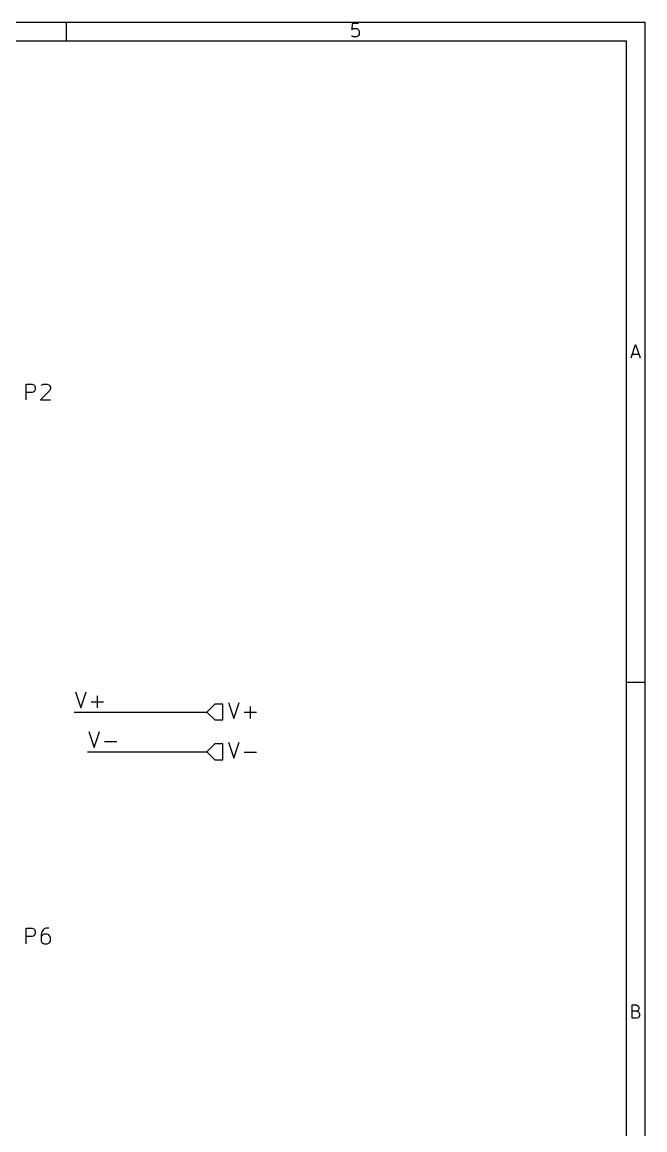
# Model space of a CAD drawing. Extents: x 4000 to 113000, y 4000 to 78670.
# Drawn here: x 89545 to 113000, y 36923 to 78670 of the extents above; entities that cross this region are included whole.
import ezdxf

# ---------------------------------------------------------------- set-up
doc = ezdxf.new("R2010")
doc.units = 0
doc.layers.add('BLACK', color=1, linetype='CONTINUOUS')

msp = doc.modelspace()

# ---------------------------------------------------------------- linework, layer by layer
at = {"layer": 'BLACK'}
for p, q in [((4000, 78670), (113000, 78670)), ((91200, 78670), (91200, 77970)), ((101980, 78620), (101960, 78380)), ((102220, 78620), (101980, 78620)), ((113000, 78670), (113000, 4000)), ((101960, 78380), (101980, 78400)), ((101980, 78140), (101960, 78170)), ((101980, 78400), (102030, 78430)), ((102030, 78120), (101980, 78140)), ((102030, 78430), (102150, 78430)), ((102150, 78120), (102030, 78120)), ((102150, 78430), (102190, 78400)), ((102190, 78140), (102150, 78120)), ((102190, 78400), (102220, 78380)), ((102220, 78170), (102190, 78140)), ((102220, 78380), (102240, 78330)), ((102240, 78210), (102220, 78170)), ((102240, 78330), (102240, 78210)), ((4700, 77970), (112300, 77970)), ((112300, 77970), (112300, 4700)), ((112490, 66020), (112650, 66520)), ((112650, 66520), (112820, 66020)), ((112540, 66160), (112770, 66160)), ((89690, 64430), (89690, 65030)), ((89690, 65030), (89920, 65030)), ((89920, 64710), (89690, 64710)), ((89920, 65030), (89980, 65000)), ((89980, 64740), (89920, 64710)), ((89980, 65000), (90010, 64970)), ((90010, 64770), (89980, 64740)), ((90010, 64970), (90040, 64910)), ((90040, 64830), (90010, 64770)), ((90040, 64910), (90040, 64830)), ((90580, 64770), (90240, 64430)), ((90260, 64970), (90290, 65000)), ((90290, 65000), (90350, 65030)), ((90350, 65030), (90490, 65030)), ((90490, 65030), (90550, 65000)), ((90550, 65000), (90580, 64970)), ((90580, 64970), (90610, 64910)), ((90610, 64860), (90580, 64770)), ((90610, 64910), (90610, 64860)), ((90240, 64430), (90610, 64430)), ((113000, 53780), (112300, 53780)), ((91560, 53430), (91760, 52830)), ((91760, 52830), (91960, 53430)), ((92150, 53060), (92610, 53060)), ((92380, 52830), (92380, 53280)), ((97320, 53030), (97520, 52430)), ((97520, 52430), (97720, 53030)), ((91500, 52670), (96500, 52670)), ((96800, 52970), (96500, 52670)), ((96500, 52670), (96800, 52370)), ((97100, 52970), (96800, 52970)), ((97100, 52370), (97100, 52970)), ((97910, 52660), (98370, 52660)), ((98140, 52430), (98140, 52880)), ((96800, 52370), (97100, 52370)), ((92060, 51930), (92260, 51330)), ((92260, 51330), (92460, 51930)), ((92650, 51560), (93110, 51560)), ((96800, 51470), (96500, 51170)), ((97100, 51470), (96800, 51470)), ((97100, 50870), (97100, 51470)), ((97320, 51530), (97520, 50930)), ((97520, 50930), (97720, 51530)), ((92000, 51170), (96500, 51170)), ((96500, 51170), (96800, 50870)), ((97910, 51160), (98370, 51160)), ((96800, 50870), (97100, 50870)), ((89690, 43930), (89690, 44530)), ((89690, 44530), (89920, 44530)), ((89920, 44530), (89980, 44500)), ((89980, 44500), (90010, 44470)), ((90010, 44270), (89980, 44240)), ((90010, 44470), (90040, 44410)), ((90040, 44330), (90010, 44270)), ((90040, 44410), (90040, 44330)), ((90290, 44380), (90260, 44270)), ((90260, 44270), (90260, 44040)), ((90350, 44470), (90290, 44380)), ((90320, 44270), (90290, 44240)), ((90380, 44300), (90320, 44270)), ((90380, 44500), (90350, 44470)), ((90440, 44530), (90380, 44500)), ((90490, 44300), (90380, 44300)), ((90550, 44530), (90440, 44530)), ((90550, 44270), (90490, 44300)), ((90580, 44240), (90550, 44270)), ((89920, 44210), (89690, 44210)), ((89980, 44240), (89920, 44210)), ((90290, 44240), (90260, 44180)), ((90260, 44040), (90290, 43980)), ((90290, 43980), (90320, 43960)), ((90320, 43960), (90380, 43930)), ((90380, 43930), (90490, 43930)), ((90490, 43930), (90550, 43960)), ((90550, 43960), (90580, 43980)), ((90610, 44180), (90580, 44240)), ((90580, 43980), (90610, 44040)), ((90610, 44040), (90610, 44180)), ((112520, 41130), (112520, 41630)), ((112520, 41630), (112690, 41630)), ((112690, 41390), (112520, 41390)), ((112690, 41630), (112730, 41600)), ((112730, 41410), (112690, 41390)), ((112690, 41390), (112760, 41370)), ((112730, 41600), (112760, 41580)), ((112760, 41440), (112730, 41410)), ((112760, 41580), (112780, 41530)), ((112780, 41480), (112760, 41440)), ((112760, 41370), (112780, 41340)), ((112780, 41530), (112780, 41480)), ((112780, 41340), (112800, 41290)), ((112710, 41130), (112520, 41130)), ((112760, 41150), (112710, 41130)), ((112780, 41180), (112760, 41150)), ((112800, 41220), (112780, 41180)), ((112800, 41290), (112800, 41220))]:
    msp.add_line(p, q, dxfattribs=at)

doc.saveas('drawing.dxf')
